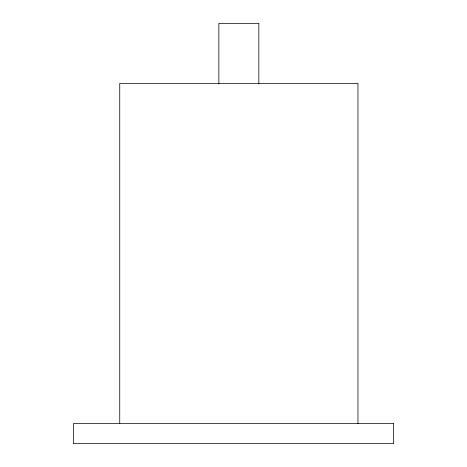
<?xml version="1.0" encoding="UTF-8"?>
<svg xmlns="http://www.w3.org/2000/svg" width="467" height="467" viewBox="0 0 467 467"><rect width="100%" height="100%" fill="white"/><g stroke="black" fill="none" stroke-linecap="round" stroke-linejoin="round"><path stroke-width="0.7" d="M357.961 423.633L357.961 83.395L119.745 83.395L119.745 423.633M258.841 83.867L258.841 23.35L218.865 23.35L218.865 83.867M393.617 423.633L73.383 423.633L73.383 443.65L393.617 443.65L393.617 423.633"/></g></svg>
